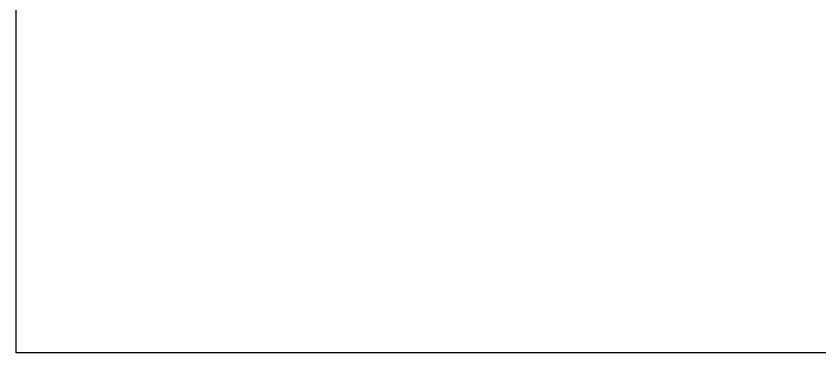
# Model space of a CAD drawing. Header units: inches. Extents: x -415 to -271, y -42 to 11.
# Drawn here: x -414.78 to -398.19, y -29.08 to -22.12 of the extents above; entities that cross this region are included whole.
import ezdxf

# ---------------------------------------------------------------- set-up
doc = ezdxf.new("R2010")
doc.units = ezdxf.units.IN
doc.header["$MEASUREMENT"] = 0
doc.layers.add('ELE-VT3', color=30, linetype='Continuous')

msp = doc.modelspace()

# ---------------------------------------------------------------- linework, layer by layer
at = {"layer": 'ELE-VT3', "linetype": 'ByBlock'}
msp.add_lwpolyline([(-414.7758687135443, 11.37551880850881), (-271.3816419953657, 11.37551880850887), (-271.3816419953657, -29.07803889097383), (-414.7758687135443, -29.07803889097388)], close=True, dxfattribs=at)

doc.saveas('drawing.dxf')
